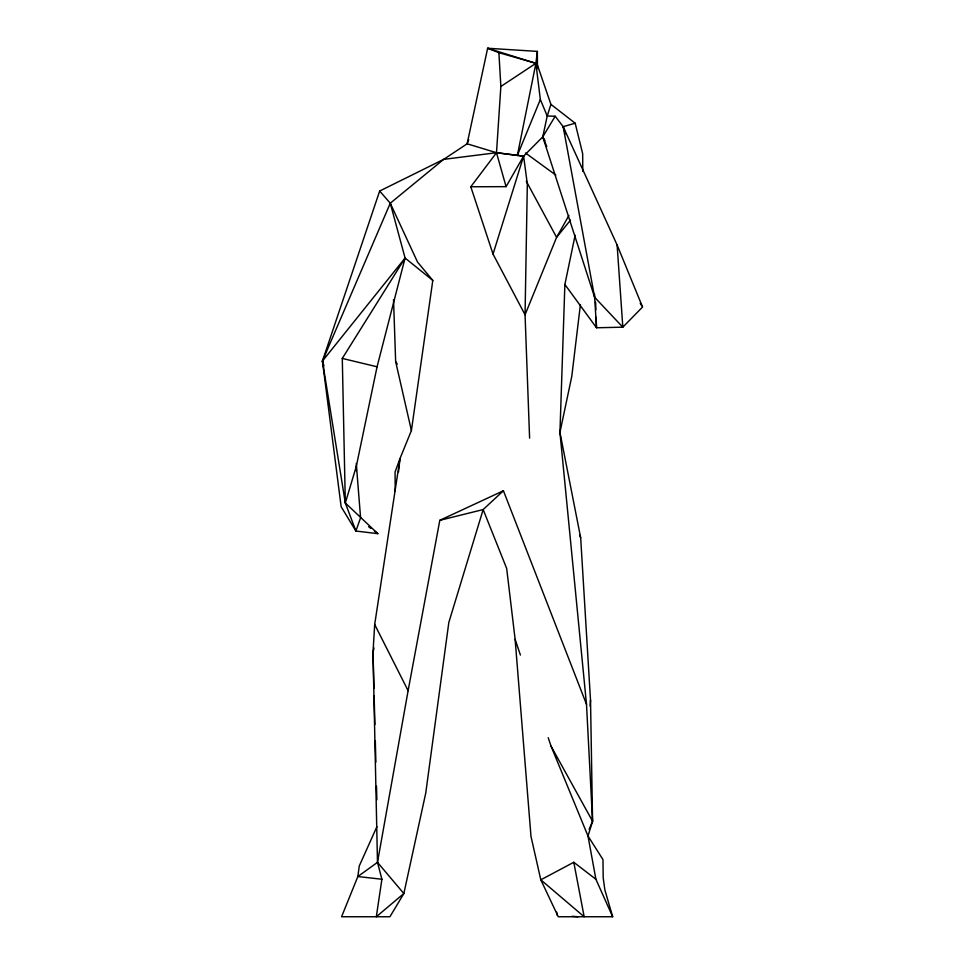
<?xml version="1.0" encoding="UTF-8"?>
<svg xmlns="http://www.w3.org/2000/svg" width="965" height="965" viewBox="0 0 965 965"><rect width="100%" height="100%" fill="white"/><g stroke="black" fill="none" stroke-linecap="round" stroke-linejoin="round"><path stroke-width="1.45" d="M537.445 68.551L537.36 51.386L487.639 48.25L467.132 143.809L443.659 159.37L390.27 203.217L322.443 361.067L341.152 506.721L355.892 531.039L377.834 533.669L345.325 502.982L322.443 361.067L379.667 191.034L443.659 159.37L496.505 152.711L523.609 156.137L542.764 136.861L555.189 116.234L563.174 126.668L617.118 245.001L642.557 307.027L622.823 327.183L596.527 327.774L564.875 284.482L575.128 235.267M564.875 284.482L559.941 432.417L586.503 704.317L592.57 821.263L587.999 836.028L595.9 879.272L612.666 916.75L558.265 916.75L540.81 879.827L530.991 836.414L515.129 639.361L506.673 568.457L483.163 509.556L503.416 490.751L586.503 704.317M379.667 191.034L390.27 203.217L417.519 262.034L432.803 280.405L411.404 430.547L399.98 458.592L374.685 624.5L373.009 652.364L377.484 862.348L381.899 879.248L376.314 916.75L403.853 893.542L425.746 793.085L448.822 622.473L483.163 509.556L439.811 520.328L408.111 690.687L377.484 862.348L357.846 876.534L341.586 916.75L389.932 916.75L403.853 893.542L377.484 862.348M590.134 706.151L590.52 700.156L580.665 537.698L559.941 432.417L571.775 376.434L580.411 304.578M529.604 438.146L525.057 314.783L493.031 254.084L470.799 186.764L506.07 186.655L496.505 152.711L500.859 86.476L498.893 52.677L487.639 48.25L535.901 63.328L540.34 99.516L547.227 116.017L542.764 136.861L594.633 297.292L596.527 327.774L596.153 317.256M398.521 471.897L399.98 458.592L395.071 471.994L395.204 491.149M537.36 51.386L535.901 63.328L517.361 155.425L496.505 152.711L467.132 143.809L468.725 139.575M356.266 463.441L360.584 517.771L355.892 531.039L345.325 502.982L356.29 466.421L377.062 366.784L405.083 258.029L390.27 203.217M374.01 647.985L373.009 652.364L373.95 688.455M493.031 254.084L523.609 156.137L517.361 155.425L540.34 99.516M537.095 64.088L550.906 104.353L547.227 116.017L555.189 116.234M589.133 829.405L592.57 821.263L590.52 700.156M376.905 826.691L359.269 865.967L357.846 876.534L381.899 879.248M403.732 260.683L405.083 258.029L432.803 280.405M568.928 215.46L556.6 237.33L525.057 314.783L527.324 184.038L523.609 156.137L506.07 186.655M345.325 502.982L342.286 358.425L405.083 258.029L322.443 361.067L323.733 366.941M470.799 186.764L496.505 152.711M570.52 220.092L556.6 237.33L526.275 181.227M500.859 86.476L535.901 63.328L498.893 52.677M573.789 862.276L540.81 879.827L584.163 916.75L573.789 862.276L595.9 879.272M439.811 520.328L503.416 490.751M617.118 245.001L622.823 327.183L594.633 297.292L563.174 126.668L575.176 123.218L582.679 153.737L582.776 171.42M572.028 916.292L577.975 916.75M342.286 358.425L377.062 366.784M525.527 153.013L555.816 175.075M368.582 526.697L370.898 528.446M374.372 531.052L377.834 533.669M550.906 104.353L575.176 123.218M393.539 299.801L395.65 361.561L397.291 364.034M640.229 303.275L641.785 305.784M544.996 140.757L542.764 136.861L546.805 146.559M548.204 737.706L551.087 746.247L592.57 821.263M374.685 624.5L408.111 690.687M551.087 746.247L587.999 836.028L602.98 859.598L603.185 877.643L604.85 889.863L612.666 916.75M579.531 534.912L580.665 537.698M515.129 639.361L520.4 655.042M563.174 126.668L565.454 133.749M322.443 361.067L323.818 365.337M395.65 361.561L411.404 430.547M556.745 912.19L557.155 915.134M595.622 302.226L595.888 309.741M374.143 695.982L374.89 724.558M375.325 741.108L375.868 762.169M376.495 786.234L376.857 799.768M356.29 466.421L356.362 470.848M594.597 294.325L594.633 297.292"/></g></svg>
